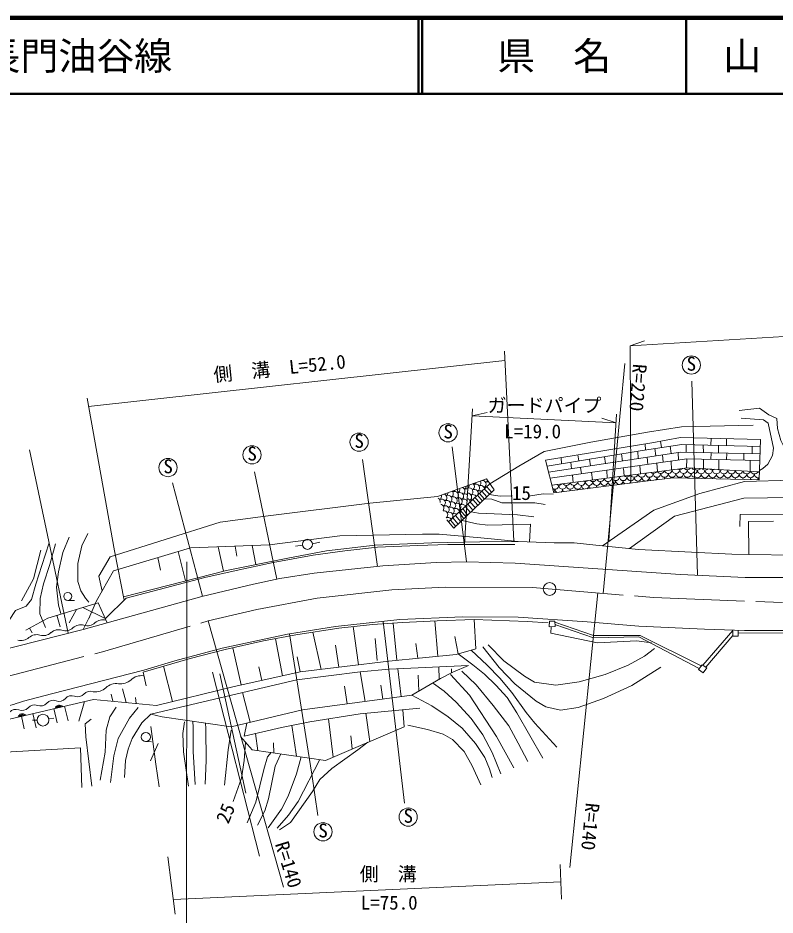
# Model space of a CAD drawing. Units: millimetres, scale not verified. Extents: x 40000 to 1265981, y 20000 to 380000.
# Drawn here: x 245015 to 344714, y 261915 to 380000 of the extents above; entities that cross this region are included whole.
import ezdxf
from ezdxf.enums import TextEntityAlignment as Align

# ---------------------------------------------------------------- set-up
doc = ezdxf.new("R2010")
doc.units = ezdxf.units.MM
doc.header["$LTSCALE"] = 1000
doc.linetypes.add('CHAIN', pattern=[18.5, 12, -1.5, 3.5, -1.5])
for name, color, linetype, lineweight in [('M-BMK', 2, 'CHAIN', 13), ('M-TTL', 2, 'Continuous', 140), ('M-TTL-LINE', 7, 'Continuous', 50), ('M-TTL-TXT', 7, 'Continuous', 13), ('M-WORK', 1, 'Continuous', 13)]:
    doc.layers.add(name, color=color, linetype=linetype, lineweight=lineweight)
doc.styles.add('ＭＳ ゴシック', font='')
doc.styles.get('ＭＳ ゴシック').set_extended_font_data('MS Gothic')

msp = doc.modelspace()

# ---------------------------------------------------------------- linework, layer by layer
at = {"layer": 'M-BMK'}
msp.add_lwpolyline([(242089, 292941), (256159, 296576), (270044, 300624), (276452, 302151), (284416, 303628), (294250, 304713), (301256, 305094), (312752, 305025), (328703, 303709), (346683, 303022), (365070, 303819), (377512, 305219), (399272, 308239), (416287, 310545), (423067, 311219), (428931, 311473), (439388, 311080), (445985, 310444), (454180, 309005), (468288, 305769), (484109, 301237), (512110, 293392), (524345, 289668)], dxfattribs=at)
at = {"layer": 'M-TTL'}
msp.add_line((680000, 380000), (40000, 380000), dxfattribs=at)
at = {"layer": 'M-TTL-LINE'}
for p, q in [((297750, 380000), (297750, 370000)), ((298250, 380000), (298250, 370000)), ((333000, 380000), (333000, 370000)), ((40000, 370000), (680000, 370000))]:
    msp.add_line(p, q, dxfattribs=at)
at = {"layer": 'M-WORK'}
for p, q in [((325643, 336847), (401252, 341339)), ((325643, 336847), (327541, 337478)), ((325643, 336847), (325739, 318781)), ((310312, 311131), (309066, 336160)), ((254311, 328855), (309128, 334905)), ((324942, 334501), (322076, 304256)), ((334511, 306636), (333740, 332204)), ((254116, 329940), (257737, 309856)), ((304887, 328565), (303800, 310694)), ((304831, 327643), (306785, 328066)), ((304831, 327643), (323788, 326713)), ((323788, 326713), (321884, 327324)), ((323856, 327825), (322841, 311160)), ((327593, 323937), (327656, 323119)), ((329647, 324298), (329743, 323438)), ((330912, 323617), (331014, 322650)), ((332987, 323837), (332997, 322824)), ((335266, 323776), (335279, 322774)), ((336299, 324681), (336255, 323749)), ((337249, 323723), (337247, 322730)), ((338316, 324628), (338316, 323694)), ((341691, 323604), (341688, 322631)), ((251636, 299001), (246544, 323136)), ((302182, 323529), (304087, 308416)), ((318761, 322502), (318870, 321686)), ((324496, 322609), (324611, 321677)), ((326629, 322959), (326668, 321989)), ((328901, 323310), (329016, 322346)), ((329890, 322479), (329981, 321512)), ((331945, 322792), (331998, 321797)), ((336280, 322751), (336273, 321887)), ((338358, 322705), (338322, 321843)), ((340591, 322656), (340590, 321795)), ((292353, 307814), (290389, 321882)), ((316543, 322142), (316605, 321314)), ((317812, 321512), (317893, 320655)), ((320285, 321918), (320403, 321037)), ((322238, 322238), (322378, 321337)), ((327887, 322175), (327968, 321229)), ((329150, 321395), (329243, 320288)), ((331021, 321659), (331083, 320525)), ((333118, 321954), (333040, 320778)), ((335302, 321908), (335279, 320677)), ((337310, 321865), (337317, 320555)), ((341443, 321777), (341429, 320309)), ((279117, 306130), (276168, 320236)), ((319077, 320835), (319236, 320000)), ((320542, 320183), (320657, 319181)), ((322545, 320465), (322608, 319432)), ((324762, 320705), (324851, 319721)), ((326908, 321080), (327000, 319999)), ((318021, 319829), (318134, 318855)), ((269325, 303869), (265350, 318803)), ((301718, 313668), (307163, 318676)), ((306115, 317713), (306747, 316961)), ((306429, 318001), (307096, 317294)), ((306742, 318289), (307387, 317573)), ((304923, 316616), (305589, 315853)), ((305199, 316870), (305868, 316120)), ((305532, 317176), (306177, 316416)), ((305790, 317413), (306442, 316669)), ((303613, 315411), (304230, 314553)), ((303927, 315700), (304614, 314920)), ((304265, 316011), (304918, 315211)), ((304556, 316278), (305247, 315525)), ((302297, 314201), (303001, 313377)), ((302645, 314520), (303319, 313681)), ((303101, 314940), (303718, 314062)), ((303313, 315136), (304022, 314354)), ((301963, 313894), (302660, 313050)), ((282479, 310590), (281578, 310455)), ((283790, 310792), (284759, 310981)), ((257737, 309856), (259005, 303369)), ((266106, 309764), (267078, 305894)), ((271375, 310383), (272068, 307179)), ((273606, 310465), (273856, 309152)), ((275839, 310548), (276323, 308047)), ((263432, 308963), (263805, 307304)), ((267236, 308424), (267233, 243328)), ((332276, 306740), (340779, 306346)), ((321396, 304312), (317690, 268179)), ((251619, 303329), (252481, 303340)), ((253548, 302395), (256492, 300969)), ((255578, 303003), (256758, 300376)), ((250128, 301369), (250592, 299854)), ((252724, 302148), (251751, 300387)), ((254501, 301237), (253597, 299497)), ((270044, 300624), (279998, 265570)), ((295905, 276662), (293110, 300572)), ((294923, 295452), (294418, 300346)), ((300316, 295983), (299894, 300635)), ((305309, 296957), (305092, 300816)), ((246557, 299690), (246878, 299054)), ((283704, 280456), (280758, 298941)), ((284965, 294257), (283842, 299142)), ((289853, 294856), (289171, 299895)), ((335195, 294812), (339160, 299355)), ((279863, 293409), (278945, 298289)), ((292323, 295410), (292046, 298319)), ((297659, 295722), (297425, 297672)), ((302989, 296298), (302550, 298596)), ((339164, 298728), (335619, 294524)), ((273328, 297094), (274430, 292219)), ((287276, 294540), (286829, 297441)), ((281801, 295907), (282174, 293914)), ((265365, 290018), (264168, 294657)), ((277117, 292807), (276723, 294593)), ((295062, 294340), (295460, 290655)), ((300504, 292961), (300423, 294585)), ((302110, 294308), (302126, 293817)), ((276825, 269649), (270627, 293901)), ((275039, 277971), (271619, 293665)), ((290092, 293949), (290737, 290020)), ((297701, 293492), (297827, 291404)), ((258784, 291709), (259266, 289889)), ((288010, 292043), (288356, 289700)), ((292797, 292187), (293070, 290334)), ((245744, 290051), (249441, 291037)), ((257271, 290975), (257510, 290057)), ((260481, 290555), (260578, 289763)), ((274599, 291223), (275584, 287289)), ((254955, 290302), (240982, 287036)), ((251154, 289414), (251608, 287472)), ((253776, 290027), (253039, 287431)), ((246974, 288437), (247412, 286564)), ((249764, 289089), (250202, 287215)), ((291350, 284767), (290841, 288481)), ((295882, 286696), (295686, 288937)), ((245469, 288085), (245857, 286425)), ((247537, 287556), (246918, 287549)), ((249071, 287744), (249743, 287843)), ((286523, 282711), (285905, 287742)), ((276597, 283549), (276294, 285818)), ((281677, 282822), (281093, 286883)), ((261834, 284740), (262593, 284732)), ((278727, 283245), (278667, 284606)), ((289040, 283783), (288855, 285502)), ((262473, 282230), (263479, 284477)), ((283704, 280456), (284489, 275016)), ((265737, 262037), (264757, 269593)), ((316585, 264024), (316423, 268572)), ((265487, 263962), (316505, 266271))]:
    msp.add_line(p, q, dxfattribs=at)
for points in [[(340008, 328320), (342668, 328657), (343904, 327777), (344929, 327270), (345028, 325941), (345492, 324377), (346560, 322199), (347390, 321412), (349331, 318220)], [(340264, 327335), (343175, 327098), (343790, 326645), (344491, 323388), (344372, 322385), (343747, 321275), (343100, 320703), (342657, 320426)], [(307163, 318676), (310966, 321010), (314319, 322929), (320450, 324148), (327935, 325458), (332399, 326186), (341812, 326380)], [(315598, 317471), (314488, 321808), (328470, 324080), (332282, 324786), (342795, 324511), (342616, 319206)], [(314694, 321001), (326943, 323010), (332442, 323851), (342764, 323575)], [(314899, 320200), (332264, 322840), (342731, 322608)], [(315100, 319417), (333118, 321954), (342702, 321750)], [(315336, 318494), (333217, 320800), (342651, 320236)], [(300271, 317019), (306696, 319341), (307717, 317889), (302419, 312819), (301502, 313930)], [(315598, 317471), (328005, 319074), (331304, 319468), (342616, 319206)], [(322005, 310523), (328755, 315193), (334799, 317414), (340708, 318983), (346984, 319177), (350506, 317758)], [(256093, 304548), (255651, 306544), (257159, 309068), (271656, 313618), (277597, 314410), (291361, 316142), (300271, 317019)], [(306496, 316721), (307423, 316657), (308739, 316194), (313095, 316194), (314420, 315942)], [(307057, 317258), (308510, 317067), (310138, 317089)], [(310905, 311072), (315607, 310926), (318260, 310894), (321096, 310613), (326714, 310053), (333720, 309667), (339025, 309403), (341247, 309360), (347171, 309298), (353333, 309395), (360515, 309783), (372670, 310818), (384753, 312225), (394336, 313455), (404187, 314716), (411732, 315614), (420390, 316669), (426431, 317183)], [(312241, 317056), (314182, 317348), (315475, 317337)], [(325547, 310169), (331488, 314406), (340611, 316768), (346827, 316884)], [(304711, 315012), (305663, 314824), (310802, 314603), (312969, 314312)], [(349189, 314953), (348622, 314699), (340114, 314635), (340071, 313071)], [(340779, 306346), (352792, 306366), (364209, 306873), (376124, 308089), (390793, 310308), (415156, 313668), (421678, 314381), (426038, 314627), (431578, 314720), (436039, 314647), (443241, 314123), (452875, 312585), (457888, 311527), (471255, 308337), (486546, 304212), (511757, 297682), (527211, 293263)], [(303507, 313860), (305447, 313423), (306877, 313225), (312513, 313362), (312392, 311026)], [(341247, 309360), (341222, 313722), (344500, 313768)], [(254199, 312141), (253408, 310532), (252884, 308173), (252884, 305823), (253305, 304613), (253931, 303648), (254372, 303115)], [(257610, 307219), (267722, 310248), (278156, 310633), (287397, 311849), (298270, 312057), (300486, 312041), (305965, 311564), (310905, 311072)], [(234628, 297059), (240128, 297123), (242760, 297692), (243468, 298123), (243899, 298847), (243868, 300724), (244699, 301986), (246115, 302581), (246813, 303436), (247380, 305474), (248167, 307944), (249127, 310894)], [(249943, 310778), (249227, 308051), (248365, 305497), (247924, 303599), (247883, 301547), (248642, 299751)], [(251740, 311643), (250906, 309646), (250366, 307102), (250099, 305091), (250335, 302690), (250684, 301623)], [(258922, 303794), (272495, 307289), (280566, 308886), (285629, 309855), (292047, 310594), (299526, 310917), (305851, 311040), (310905, 311072)], [(269635, 306341), (273768, 307289), (278616, 308336), (283879, 309290), (288049, 309875), (292359, 310336), (297683, 310567), (301623, 310690), (310457, 310706)], [(245465, 303276), (247081, 306154), (248051, 309955)], [(241804, 296513), (253603, 299498), (269211, 303841), (276038, 305485), (279487, 306207), (284009, 306913), (293046, 307889), (300073, 308300), (304087, 308416), (310489, 308241), (332276, 306740)], [(254384, 301011), (254501, 301237), (255381, 303295), (257610, 307219)], [(256534, 300875), (256590, 300997), (259271, 303631), (269635, 306341)], [(246077, 299423), (248940, 301013), (255578, 303003)], [(265654, 295364), (271894, 297029), (280520, 298904), (286829, 299889), (295309, 300812), (303604, 301150), (310894, 301109), (319973, 300525), (326786, 299950), (335414, 299540), (340675, 299373), (349478, 299378), (360476, 299912), (374841, 301205)], [(261916, 292102), (261513, 293880), (267686, 295686), (272302, 296866), (277371, 297994), (281588, 298784), (287271, 299687), (291683, 300169), (295654, 300426), (300219, 300652), (305092, 300816), (312069, 300559), (314819, 300385)], [(315718, 300451), (320820, 298698), (326960, 298693), (334994, 294707)], [(334728, 294362), (326779, 298531), (320792, 298422), (315733, 300169)], [(339848, 299024), (353881, 299088), (367921, 300180), (374856, 300900)], [(315230, 299879), (315208, 299012), (321333, 297767), (326525, 297993), (328443, 297729)], [(339159, 299421), (339165, 298611), (339840, 298608), (339855, 299399)], [(282174, 293914), (293874, 295349), (302708, 296218), (305309, 296957)], [(304695, 296783), (306820, 294823), (308451, 293099), (310052, 291191), (311929, 288559), (313068, 287159), (315992, 284004)], [(306214, 297201), (308369, 294508), (310462, 292353), (313247, 290060), (314524, 289324), (316440, 288868), (318795, 289221), (322119, 290422), (325874, 292145), (329660, 294546)], [(306949, 297497), (309011, 295363), (311730, 293363), (313053, 292562), (315829, 292183), (318932, 292593), (322364, 293578), (325365, 294794), (327535, 296010), (328828, 297010)], [(249441, 291037), (261610, 294152), (265654, 295364)], [(302989, 296298), (304923, 294833), (306431, 293643), (307939, 292186), (309417, 290545), (310689, 288513), (314121, 282558)], [(273121, 290880), (281743, 292880), (290092, 293949), (293909, 294288), (304358, 294765)], [(296863, 290843), (300638, 293039), (302284, 293900), (304358, 294765)], [(254955, 290302), (263278, 289504), (273312, 291974), (282174, 293914)], [(310297, 281282), (308050, 285429), (304490, 290846), (301989, 293588)], [(303456, 294012), (305364, 292212), (307611, 289519), (309658, 286826), (310904, 284533), (312166, 282132)], [(308605, 280512), (307482, 283310), (306218, 285646), (304703, 287793), (302713, 289938), (301143, 291374), (299737, 292390)], [(259026, 280039), (259195, 282255), (259549, 283763), (260072, 285148), (261334, 287210), (262516, 288368), (273121, 290880)], [(262516, 288368), (264028, 288028), (273102, 286705), (282475, 288911), (296863, 290843), (299534, 289462), (301689, 287995), (303492, 286519), (305247, 284503), (306493, 282656), (307109, 281179), (307447, 280009)], [(255822, 279659), (256492, 283334), (256630, 286243), (257138, 288020), (257969, 289290)], [(257220, 279352), (257651, 282881), (258235, 285139), (259723, 287811), (260847, 289227)], [(275155, 287188), (274789, 285470), (279713, 286609), (283438, 287348), (290078, 288410), (297927, 289148)], [(254742, 278870), (253935, 285379), (253865, 287065), (254673, 287688)], [(267495, 278890), (266818, 283415), (266726, 285815), (266957, 287354)], [(268342, 279121), (268096, 283430), (268096, 286616), (268055, 287441)], [(269681, 279136), (269788, 282276), (269758, 286446), (269707, 287200)], [(262525, 286725), (263192, 281777), (263623, 278806)], [(272205, 279013), (272712, 283661), (273082, 286246)], [(274306, 285410), (275855, 283655), (285499, 282275), (295882, 286696)], [(305960, 279049), (304831, 281552), (303774, 283440), (302246, 285020), (301014, 285728), (298932, 286343), (296357, 286897)], [(273364, 276865), (274464, 279947), (274800, 282241), (274982, 284644)], [(279473, 273146), (280908, 274101), (283811, 278194), (284750, 279749), (286335, 281211), (289767, 283657), (291085, 284654)], [(237886, 276083), (237678, 281603), (241916, 281757), (241793, 283275), (253255, 283916), (253417, 278722)], [(275215, 274054), (276323, 276778), (277408, 281094), (277893, 282738), (278343, 283300)], [(277987, 273395), (279724, 275844), (280596, 277557), (281714, 280517), (282293, 282734)], [(279630, 283115), (278879, 281502), (278017, 277193)], [(279142, 273354), (280660, 275057), (281932, 276863), (284777, 282379)], [(278017, 277193), (277540, 275654), (276540, 273730)]]:
    msp.add_lwpolyline(points, dxfattribs=at)
for points in [[(315005, 300592), (314972, 299873), (315748, 299892), (315710, 300601)], [(335116, 294866), (334646, 294255), (335239, 293799), (335740, 294442)]]:
    msp.add_lwpolyline(points, close=True, dxfattribs=at)
for centre, radius in [((333683, 334317), 1200), ((301659, 325401), 1200), ((289941, 324163), 1200), ((275845, 322489), 1200), ((264781, 320815), 1200), ((283131, 310714), 664), ((315022, 304838), 839), ((251582, 303860), 532), ((248314, 287570), 777), ((261861, 285341), 601), ((296408, 274810), 1200), ((285187, 272880), 1200)]:
    msp.add_circle(centre, radius, dxfattribs=at)
for centre, radius, start, end in [((327161, 320034), 500, 189.02383, 0), ((327661, 320534), 500, 250.61623, 304.08078), ((328161, 320034), 500, 180, 0), ((328661, 320534), 500, 226.94, 327.757), ((329161, 320034), 500, 180, 0), ((329661, 320534), 500, 209.77521, 344.9218), ((330161, 320034), 500, 180, 0), ((330661, 320534), 500, 194.56927, 0), ((331161, 320034), 500, 180, 0), ((331161, 321034), 500, 269.06811, 285.6289), ((331661, 320534), 500, 180, 0), ((332161, 320034), 500, 180, 0), ((332161, 321034), 500, 234.55161, 320.1454), ((332661, 320534), 500, 180, 0), ((333161, 320034), 500, 180, 0), ((333161, 321034), 500, 215.90064, 329.17667), ((333661, 320534), 500, 180, 331.07562), ((334161, 320034), 500, 180, 265.4646), ((334161, 321034), 500, 212.00089, 261.97341), ((334482, 320979), 500, 217.94534, 326.06532), ((333982, 320479), 500, 284.60929, 360), ((334982, 320479), 500, 180, 0), ((335482, 320979), 500, 215.41572, 317.73754), ((335982, 320479), 500, 180, 0), ((336482, 320979), 500, 224.87011, 308.28315), ((336982, 320479), 500, 180, 0), ((337482, 320979), 500, 236.57252, 296.58074), ((337982, 320479), 500, 180, 0), ((338482, 320979), 500, 256.77957, 276.37369), ((338982, 320479), 500, 180, 353.88763), ((339982, 320479), 500, 186.15181, 347.00145), ((340982, 320479), 500, 193.18144, 339.97182), ((341982, 320479), 500, 200.48003, 332.67323), ((342982, 320479), 500, 208.21949, 227.82811), ((305488, 318811), 500, 300, 30.02555), ((306171, 318628), 500, 300, 99.8889), ((306354, 319311), 500, 300, 341.51022), ((306854, 318445), 500, 74.61937, 120), ((318224, 318968), 500, 198.93323, 355.76377), ((319224, 318968), 500, 184.19613, 0), ((319724, 319468), 500, 241.33619, 313.36081), ((320224, 318968), 500, 180, 0), ((320724, 319468), 500, 220.92723, 333.76977), ((321224, 318968), 500, 180, 0), ((321724, 319468), 500, 204.64244, 350.05457), ((322224, 318968), 500, 180, 0), ((322724, 319468), 500, 189.72497, 0), ((323224, 318968), 500, 180, 277.20377), ((323224, 319968), 500, 252.21865, 284.39539), ((323724, 319468), 500, 180, 217.75964), ((323216, 319097), 500, 296.62597, 0), ((323716, 319597), 500, 242.82697, 360), ((324216, 319097), 500, 180, 0), ((324216, 320097), 500, 252.6025, 302.0945), ((324716, 319597), 500, 180, 0), ((325216, 319097), 500, 180, 236.89944), ((325216, 320097), 500, 228.06857, 326.62843), ((325716, 319597), 500, 180, 272.38568), ((325216, 319097), 500, 317.82533, 360), ((326216, 319097), 500, 180, 196.89748), ((326161, 320034), 500, 211.12868, 350.78701), ((325661, 319534), 500, 278.73143, 0), ((326661, 319534), 500, 180, 0), ((326161, 319034), 500, 344.21761, 0), ((327161, 319034), 500, 180, 195.22318), ((327661, 319534), 500, 180, 0), ((328661, 319534), 500, 180, 236.08561), ((328661, 319534), 500, 317.51872, 0), ((329661, 319534), 500, 180, 218.20575), ((329661, 319534), 500, 335.39858, 0), ((330661, 319534), 500, 180, 203.31201), ((330661, 319534), 500, 350.29231, 0), ((331661, 319534), 500, 180, 189.51311), ((331661, 319534), 500, 350.08694, 360), ((332661, 319534), 500, 180, 189.95337), ((332661, 319534), 500, 347.39806, 0), ((333661, 319534), 500, 180, 192.66768), ((334482, 319979), 500, 223.44406, 0), ((333982, 319479), 500, 350.26666, 360), ((334982, 319479), 500, 180, 189.77219), ((335482, 319979), 500, 180, 0), ((334982, 319479), 500, 347.57924, 360), ((335982, 319479), 500, 180, 192.48458), ((336482, 319979), 500, 180, 0), ((335982, 319479), 500, 344.86685, 360), ((336982, 319479), 500, 180, 195.22894), ((337482, 319979), 500, 180, 0), ((336982, 319479), 500, 342.12249, 360), ((337982, 319479), 500, 180, 198.01297), ((338482, 319979), 500, 180, 0), ((337982, 319479), 500, 339.33846, 360), ((338982, 319479), 500, 180, 200.84536), ((339482, 319979), 500, 180, 0), ((338982, 319479), 500, 336.50607, 360), ((339982, 319479), 500, 180, 203.73605), ((340482, 319979), 500, 180, 0), ((339982, 319479), 500, 333.61538, 0), ((340982, 319479), 500, 180, 206.69667), ((341482, 319979), 500, 180, 0), ((340982, 319479), 500, 330.65476, 360), ((341982, 319479), 500, 180, 209.74115), ((342482, 319979), 500, 180, 286.70554), ((341982, 319479), 500, 327.61028, 0), ((342982, 319479), 500, 180, 212.88649), ((301849, 317353), 500, 300, 46.17969), ((302032, 318036), 500, 300, 334.05897), ((302532, 317170), 500, 33.52583, 120), ((302703, 317894), 500, 300, 20.26977), ((303386, 317711), 500, 300, 74.51054), ((303569, 318394), 500, 300, 359.70611), ((304069, 317528), 500, 69.49285, 120), ((303756, 317811), 500, 338.45605, 14.58383), ((304439, 317628), 500, 300, 112.30608), ((303939, 318494), 500, 308.45441, 3.57539), ((304622, 318311), 500, 300, 51.74021), ((305122, 317445), 500, 330.78351, 120), ((304805, 318994), 500, 300, 340.65253), ((305305, 318128), 500, 300, 120), ((305805, 317262), 500, 56.73245, 120), ((305988, 317945), 500, 11.70394, 120), ((306671, 317762), 500, 85.49462, 120), ((315224, 318968), 500, 283.31134, 291.82685), ((315724, 318468), 500, 236.70322, 0), ((315224, 317968), 500, 312.88649, 0), ((316224, 317968), 500, 180, 242.98008), ((316224, 318968), 500, 232.78178, 321.91522), ((316724, 318468), 500, 180, 0), ((316224, 317968), 500, 311.74469, 0), ((317224, 317968), 500, 180, 222.04283), ((317224, 318968), 500, 214.51806, 340.17894), ((317724, 318468), 500, 180, 0), ((317224, 317968), 500, 332.68195, 0), ((318224, 317968), 500, 180, 205.58499), ((318724, 318468), 500, 180, 0), ((318224, 317968), 500, 349.13978, 360), ((319224, 317968), 500, 180, 190.59677), ((319724, 318468), 500, 180, 254.29308), ((319724, 318468), 500, 300.43169, 360), ((320724, 318468), 500, 180, 228.94831), ((320724, 318468), 500, 325.77646, 0), ((321724, 318468), 500, 180, 211.40735), ((321724, 318468), 500, 343.31743, 0), ((322724, 318468), 500, 180, 196.05679), ((322724, 318468), 500, 358.66798, 360), ((323724, 318468), 500, 180, 181.32803), ((323716, 318597), 500, 358.53234, 0), ((324716, 318597), 500, 180, 181.46281), ((300117, 316353), 500, 342.96607, 60.47801), ((300300, 317036), 500, 300, 19.08678), ((300800, 316170), 500, 300, 120), ((300983, 316853), 500, 300, 72.51506), ((301483, 315987), 500, 300, 120), ((301166, 317536), 500, 300, 358.44065), ((301666, 316670), 500, 300, 120), ((302349, 316487), 500, 300, 120), ((302532, 317170), 500, 300, 340.84322), ((303032, 316304), 500, 90.25562, 120), ((302520, 317211), 500, 342.7039, 31.66515), ((303203, 317028), 500, 300, 120), ((303020, 316345), 500, 300, 89.45063), ((303703, 316162), 500, 27.46219, 120), ((303886, 316845), 500, 51.40245, 120), ((304073, 316262), 500, 3.63176, 79.05907), ((304256, 316945), 500, 300, 95.29653), ((304756, 316079), 500, 77.02069, 120), ((304939, 316762), 500, 31.51004, 120), ((300617, 315487), 500, 321.18549, 82.25859), ((301300, 315304), 500, 300, 120), ((301983, 315121), 500, 300, 120), ((302166, 315804), 500, 300, 120), ((302666, 314938), 500, 6.6959, 120), ((302849, 315621), 500, 56.2928, 120), ((302837, 315662), 500, 319.14104, 55.22802), ((303337, 314796), 500, 74.7111, 103.32479), ((303520, 315479), 500, 29.53504, 120), ((303703, 316162), 500, 300, 302.28059), ((304203, 315296), 500, 118.06817, 120), ((303703, 316162), 500, 322.93286, 325.5777), ((303890, 315579), 500, 49.99846, 62.17179), ((304386, 315979), 500, 118.39296, 120), ((303886, 316845), 500, 300, 301.63743), ((301117, 314621), 500, 303.48816, 99.95592), ((301617, 313755), 500, 27.21554, 116.54252), ((301800, 314438), 500, 300, 120), ((302483, 314255), 500, 52.45896, 120), ((302849, 315621), 500, 300, 318.07625), ((303349, 314755), 500, 104.12842, 120), ((302300, 313572), 500, 110.84616, 120), ((253265, 298651), 1478, 72.50378, 132.80305), ((254154, 301471), 1478, 252.50378, 312.80305), ((256163, 299302), 1478, 72.50378, 132.80305), ((247469, 297350), 1478, 72.50378, 132.80305), ((248358, 300170), 1478, 252.50378, 312.80305), ((250367, 298000), 1478, 72.50378, 132.80305), ((251256, 300820), 1478, 252.50378, 312.80305), ((245460, 299519), 1478, 252.50378, 312.80305), ((258537, 294325), 1986, 261.6414, 313.50313), ((261272, 291443), 1986, 81.6414, 133.50313), ((255225, 293276), 1986, 261.6414, 313.50313), ((257960, 290394), 1986, 81.6414, 133.50313), ((252085, 289691), 1095, 68.57767, 138.9439), ((252885, 291730), 1095, 248.57767, 318.9439), ((254536, 290292), 1095, 68.57767, 138.9439), ((247184, 288491), 1095, 68.57767, 138.9439), ((247983, 290529), 1095, 248.57767, 318.9439), ((249634, 289091), 1095, 68.57767, 138.9439), ((250464, 288978), 567, 41.22945, 165.08447), ((250434, 291130), 1095, 248.57767, 318.9439), ((250464, 288978), 453, 49.18884, 157.12508), ((250464, 288978), 340, 64.81421, 141.49971), ((244733, 287891), 1095, 68.57767, 138.9439), ((245595, 287840), 567, 41.22945, 165.08447), ((245532, 289929), 1095, 248.57767, 318.9439), ((245595, 287840), 453, 49.18884, 157.12508), ((245595, 287840), 340, 64.81421, 141.49971)]:
    msp.add_arc(centre, radius, start, end, dxfattribs=at)
msp.add_open_spline([(211939, 301725), (212129, 301383), (212202, 301287), (212379, 301012), (213208, 299726), (213864, 299142), (214882, 298000), (215929, 296827), (216565, 296209), (217750, 295174), (219013, 294071), (219755, 293482), (221151, 292553), (222542, 291626), (223338, 291111), (224855, 290408), (226487, 289652), (227440, 289273), (229190, 288854), (230925, 288439), (231935, 288330), (233717, 288255), (235513, 288180), (236526, 288275), (238314, 288456), (239995, 288625), (240934, 288795), (242579, 289179), (243828, 289470), (244263, 289591), (245744, 290051)], degree=3, knots=[0, 0, 0, 0, 1, 1, 1, 2, 2, 2, 3, 3, 3, 4, 4, 4, 5, 5, 5, 6, 6, 6, 7, 7, 7, 8, 8, 8, 9, 9, 9, 10, 10, 10, 10], dxfattribs=at)

# ---------------------------------------------------------------- texts
at = {"layer": 'M-TTL-TXT', "style": 'ＭＳ ゴシック'}
msp.add_text('路 線 名      主要地方道長門油谷線', height=3666, dxfattribs=at).set_placement((180380, 375000), align=Align.MIDDLE_LEFT)
for s, p in [('県\u3000名', (315625, 375000)), ('山\u3000口\u3000県', (350375, 375000))]:
    msp.add_text(s, height=3666, dxfattribs=at).set_placement(p, align=Align.MIDDLE_CENTER)
at = {"layer": 'M-WORK', "style": 'ＭＳ ゴシック'}
for s, rotation, p in [('側\u3000溝\u3000L=52.0', 5.886, (270923, 331554)), ('R=220', 265.491, (325466, 334562)), ('25', 67.627, (273229, 273598)), ('R=140', 264.333, (319247, 276803)), ('R=140', 287.307, (278324, 271103))]:
    msp.add_text(s, height=1833, rotation=rotation, dxfattribs=at).set_placement(p, align=Align.BOTTOM_LEFT)
for p in [(333692, 333015), (301668, 324099), (289950, 322861), (275853, 321187), (264790, 319513), (296417, 273508), (285196, 271577)]:
    msp.add_text('S', height=1833, dxfattribs=at).set_placement(p, align=Align.BOTTOM_CENTER)
for s, p in [('ガードパイプ', (306857, 327544)), ('L=19.0', (309050, 324111)), ('15', (310069, 316005)), ('側\u3000溝', (290023, 265855)), ('L=75.0', (290161, 262081))]:
    msp.add_text(s, height=1833, dxfattribs=at).set_placement(p, align=Align.BOTTOM_LEFT)

doc.saveas('drawing.dxf')
